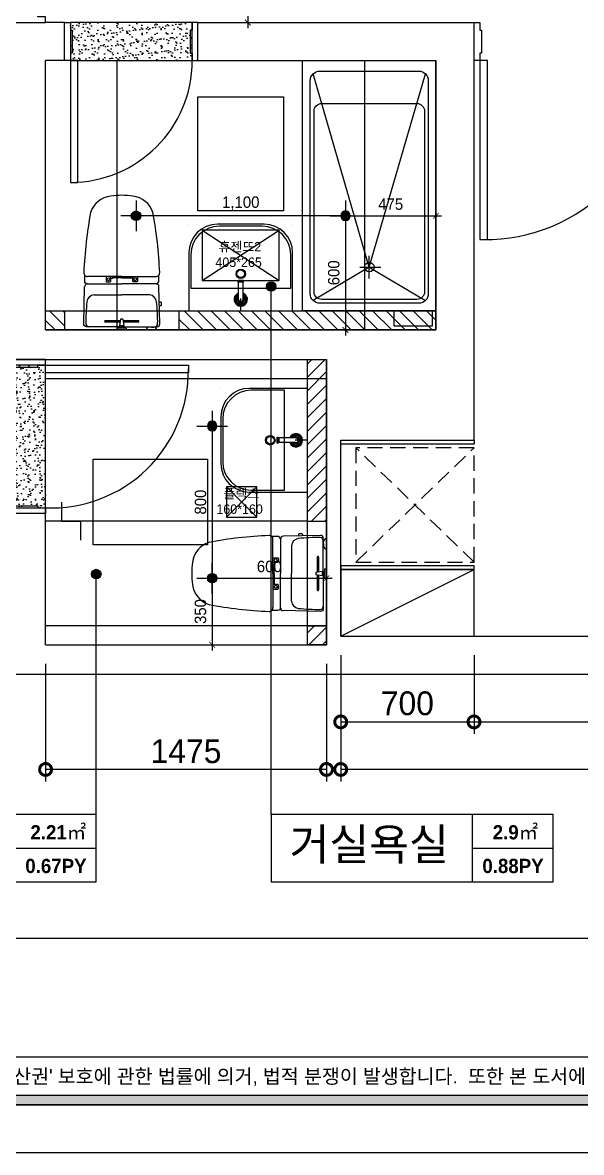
# Model space of a CAD drawing. Header units: millimetres. Extents: x 302328 to 345828, y 111587 to 154829.
# Drawn here: x 333399 to 336333, y 123118 to 129056 of the extents above; entities that cross this region are included whole.
import ezdxf
from ezdxf.enums import TextEntityAlignment as Align

# ---------------------------------------------------------------- set-up
doc = ezdxf.new("R2010")
doc.units = ezdxf.units.MM
doc.header["$LTSCALE"] = 100
doc.header["$PDMODE"] = 3
for name, pattern in [('DH-HID2', [1.2, 0.8, -0.4]), ('DOT', [6.35, 0, -6.35]), ('HIDDEN', [9.525, 6.35, -3.175])]:
    doc.linetypes.add(name, pattern=pattern)
doc.layers.get('DEFPOINTS').update_dxf_attribs({"color": 248})
for name, color, linetype in [('0-ELC TEXT', 7, 'Continuous'), ('03-TEXT', 3, 'Continuous'), ('03-WAL NEW', 3, 'Continuous'), ('06-FUR', 6, 'Continuous'), ('06-LIGHT', 4, 'Continuous'), ('07-DIM', 5, 'Continuous'), ('07-DIM WAL', 5, 'Continuous'), ('C-WALL1', 2, 'Continuous'), ('CO-BATH', 6, 'Continuous'), ('CO-DO-FR', 7, 'Continuous'), ('CO-DOOR', 8, 'Continuous'), ('F-SYM', 7, 'Continuous'), ('fin', 5, 'Continuous'), ('FORM(YOURNAME)-11', 1, 'Continuous'), ('FU-FURM', 251, 'DH-HID2'), ('HL', 6, 'HIDDEN'), ('RC-LIGHT', 7, 'Continuous')]:
    doc.layers.add(name, color=color, linetype=linetype)
doc.styles.add('HY 울릉도 L', font='')
doc.styles.add('HY울릉도L', font='Expo M.ttf')
doc.styles.add('YOURNAME', font='HY울릉도M.TTF')
doc.styles.add('넥슨고딕', font='NEXONLv1GothicBold.ttf')
doc.styles.add('코레일둥고', font='Korail_Round_Gothic_Medium.ttf')
doc.styles.get('HY 울릉도 L').set_extended_font_data('HY울릉도L')
doc.dimstyles.new('30', dxfattribs={"dimscale": 30, "dimtxt": 2, "dimasz": 1, "dimexe": 1, "dimexo": 1, "dimgap": 1, "dimtad": 1, "dimdec": 0, "dimrnd": 0.05, "dimdsep": 46, "dimlunit": 6, "dimtxsty": 'HY 울릉도 L', "dimblk": 'ARCHTICK', "dimcen": 2.5, "dimdle": 1, "dimclrd": 133, "dimclre": 133, "dimclrt": 30, "dimadec": 0, "dimazin": 0, "dimtfac": 1, "dimtdec": 0, "dimtix": 1, "dimtmove": 2, "dimatfit": 3, "dimldrblk": 'ARCHTICK', "dimfxl": 0, "dimlwd": -1, "dimlwe": -1, "dimarcsym": 0})
doc.dimstyles.new('50', dxfattribs={"dimscale": 50, "dimtxt": 2.5, "dimasz": 2.5, "dimexe": 1.25, "dimexo": 2, "dimtad": 1, "dimdec": 0, "dimtxsty": 'HY울릉도L', "dimblk": 'DOTSMALL', "dimcen": 2.5, "dimclrd": 1, "dimclre": 1, "dimclrt": 2, "dimadec": 0, "dimazin": 0, "dimtfac": 1, "dimtdec": 0, "dimtix": 1, "dimtmove": 0, "dimatfit": 3, "dimldrblk": 'DOTSMALL', "dimfxl": 0, "dimarcsym": 0})

# ---------------------------------------------------------------- blocks, each defined once
blk = doc.blocks.new('D-003')
at = {"layer": 'CO-DO-FR'}
for points in [[(0, 200), (0, 0), (30, 0), (30, 40), (40, 40), (40, 160), (30, 160), (30, 200), (0, 200)], [(700, 200), (700, 0), (670, 0), (670, 40), (660, 40), (660, 160), (670, 160), (670, 200), (700, 200)]]:
    blk.add_lwpolyline(points, close=True, dxfattribs=at)
at = {"layer": 'CO-DOOR'}
blk.add_lwpolyline([(630, 840), (630, 200), (670, 200), (670, 840)], close=True, dxfattribs=at)
blk.add_arc((670, 200), 640, 90, 180, dxfattribs=at)
blk = doc.blocks.new('FLOORPLAN')
at = {"layer": 'C-WALL1'}
for p, q in [((333006.6, 99594.1), (333206.6, 99594.1)), ((333306.6, 99594.1), (333206.6, 99594.1)), ((334006.6, 99594.1), (335456.6, 99594.1)), ((334006.6, 99394.1), (334006.6, 99594.1)), ((335456.6, 97399.1), (335456.6, 99594.1)), ((333206.6, 97979.1), (333206.6, 99394.1)), ((333306.6, 99394.1), (333206.6, 99394.1)), ((334006.6, 99394.1), (335256.6, 99394.1)), ((335256.6, 97979.1), (335256.6, 99394.1)), ((333206.6, 97979.1), (335256.6, 97979.1)), ((333006.6, 97824.1), (334681.6, 97824.1)), ((334681.6, 96324.1), (334681.6, 97824.1)), ((334756.6, 96369.1), (334756.6, 97399.1)), ((334756.6, 97399.1), (335456.6, 97399.1)), ((333206.6, 96324.1), (333206.6, 97014.1)), ((334756.6, 96369.1), (338267.6, 96369.1)), ((333206.6, 96324.1), (334681.6, 96324.1)), ((327876.6, 96169.1), (339782.6, 96169.1))]:
    blk.add_line(p, q, dxfattribs=at)
at = {"layer": 'CO-DO-FR'}
for points in [[(333006.6, 99594.1), (333206.6, 99594.1), (333206.6, 99624.1), (333166.6, 99624.1), (333166.6, 99634.1), (333046.6, 99634.1), (333046.6, 99624.1), (333006.6, 99624.1), (333006.6, 99594.1)], [(335456.6, 99394.1), (335456.6, 99594.1), (335486.6, 99594.1), (335486.6, 99554.1), (335496.6, 99554.1), (335496.6, 99434.1), (335486.6, 99434.1), (335486.6, 99394.1), (335456.6, 99394.1)], [(333206.6, 97824.1), (333006.6, 97824.1), (333006.6, 97794.1), (333046.6, 97794.1), (333046.6, 97784.1), (333166.6, 97784.1), (333166.6, 97794.1), (333206.6, 97794.1), (333206.6, 97824.1)], [(333206.6, 97014.1), (333006.6, 97014.1), (333006.6, 97044.1), (333046.6, 97044.1), (333046.6, 97054.1), (333166.6, 97054.1), (333166.6, 97044.1), (333206.6, 97044.1), (333206.6, 97014.1)]]:
    blk.add_lwpolyline(points, close=True, dxfattribs=at)
at = {"layer": 'CO-DOOR'}
for points in [[(335526.6, 98454.1), (335526.6, 99394.1), (335486.6, 99394.1), (335486.6, 98454.1)], [(333956.6, 97754.1), (333206.6, 97754.1), (333206.6, 97794.1), (333956.6, 97794.1)]]:
    blk.add_lwpolyline(points, close=True, dxfattribs=at)
for centre, radius, start, end in [((335516.6, 99364.5), 910.5, 269.3707, 1.86142), ((333236.1, 97764.1), 720.6, 267.65643, 0.79513)]:
    blk.add_arc(centre, radius, start, end, dxfattribs=at)
at = {"layer": 'CO-DOOR', "rotation": 180}
blk.add_blockref('D-003', (334006.6, 99594.1), dxfattribs=at)
blk = doc.blocks.new('fdsffe')
at = {"layer": '03-WAL NEW'}
h = blk.add_hatch(dxfattribs=at)
h.set_pattern_fill('_USER', color=8, scale=50, angle=-45, pattern_type=0)
h.set_pattern_definition([(315, (285034.153, 207371.097), (35.35534, 35.35534), [])])
h.paths.add_polyline_path([(342983.8, 125333.1), (342983.8, 125433.1), (343083.8, 125433.1), (343083.8, 125333.1)])
h.paths.add_polyline_path([(343683.8, 125333.1), (343683.8, 125433.1), (345033.8, 125433.1), (345033.8, 125333.1)])
h = blk.add_hatch(dxfattribs=at)
h.set_pattern_fill('_USER', color=8, scale=50, angle=45, pattern_type=0)
h.set_pattern_definition([(45, (262420.757, 65678.493), (-35.35534, 35.35534), [])])
h.paths.add_polyline_path([(344458.8, 123678.1), (344358.8, 123678.1), (344358.8, 123778.1), (344458.8, 123778.1)])
h.paths.add_polyline_path([(344458.8, 124328.1), (344358.8, 124328.1), (344358.8, 125178.1), (344458.8, 125178.1)])
at = {"layer": '06-FUR'}
h = blk.add_hatch(dxfattribs=at)
h.set_pattern_fill('AR-SAND', color=8)
h.set_pattern_definition([(37.5, (30964.463, -18467.905), (-1.6000313, 48.9413237), [0, -38.608, 0, -43.18, 0, -41.275]), (7.5, (30964.46, -18467.905), (44.952328, 71.68251), [0, -20.828, 0, -34.798, 0, -13.335]), (327.5, (30933.22, -18467.905), (79.099237, 0.1437185), [0, -12.7, 0, -45.72, 0, -59.69]), (317.5, (30933.22, -18467.905), (76.355645, 22.292932), [0, -6.35, 0, -29.972, 0, -34.29])])
h.paths.add_polyline_path([(343753.8, 126948.1), (343113.8, 126948.1), (343113.8, 126748.1), (343753.8, 126748.1)])
h = blk.add_hatch(dxfattribs=at)
h.set_pattern_fill('AR-SAND', color=8, angle=-90)
h.set_pattern_definition([(307.5, (197567.755, 437297.39), (48.9413237, 1.6000313), [0, -38.608, 0, -43.18, 0, -41.275]), (277.5, (197567.755, 437297.39), (71.68251, -44.952328), [0, -20.828, 0, -34.798, 0, -13.335]), (237.5, (197567.755, 437328.633), (0.1437185, -79.099237), [0, -12.7, 0, -45.72, 0, -59.69]), (227.5, (197567.755, 437328.63), (22.292932, -76.355645), [0, -6.35, 0, -29.972, 0, -34.29])])
h.paths.add_polyline_path([(342983.8, 124398.1), (342983.8, 125148.1), (342783.8, 125148.1), (342783.8, 124398.1)])
at = {"color": 8}
for p, q in [((344008.8, 125433.1), (344008.8, 125498.1)), ((344358.8, 124753.1), (344293.8, 124753.1))]:
    blk.add_line(p, q, dxfattribs=at)
at = {"layer": '03-WAL NEW'}
for p, q in [((343083.8, 125433.1), (343083.8, 125333.1)), ((343683.8, 125433.1), (343683.8, 125333.1)), ((344358.8, 124328.1), (342983.8, 124328.1)), ((344358.8, 124328.1), (344458.8, 124328.1)), ((344358.8, 123778.1), (344458.8, 123778.1))]:
    blk.add_line(p, q, dxfattribs=at)
for points in [[(342983.8, 125333.1), (342983.8, 125433.1), (345033.8, 125433.1), (345033.8, 125333.1), (342983.8, 125333.1)], [(345013.8, 125433.1), (345013.8, 125353.1), (344813.8, 125353.1), (344813.8, 125433.1)], [(344458.8, 123678.1), (344358.8, 123678.1), (344358.8, 125178.1), (344458.8, 125178.1), (344458.8, 123678.1)], [(343067.4, 124428.1), (343067.4, 124328.1), (343167.4, 124328.1), (343167.4, 124228.1)]]:
    blk.add_lwpolyline(points, dxfattribs=at)
at = {"layer": '06-FUR', "color": 8}
blk.add_line((344533.8, 123723.1), (345233.8, 124073.1), dxfattribs=at)
for points in [[(343753.8, 126948.1), (343113.8, 126948.1), (343113.8, 126748.1), (343753.8, 126748.1)], [(342983.8, 124398.1), (342983.8, 125148.1), (342783.8, 125148.1), (342783.8, 124398.1)], [(344533.8, 123723.1), (345233.8, 123723.1), (345233.8, 124073.1), (344533.8, 124073.1)]]:
    blk.add_lwpolyline(points, close=True, dxfattribs=at)
for points in [[(344533.8, 124753.1), (345233.8, 124753.1), (345233.8, 124733.1), (344533.8, 124733.1), (344533.8, 124753.1)], [(344533.8, 124073.1), (345233.8, 124073.1), (345233.8, 124093.1), (344533.8, 124093.1), (344533.8, 124073.1)]]:
    blk.add_lwpolyline(points, dxfattribs=at)
at = {"layer": 'CO-BATH', "color": 8}
for p, q in [((344683.8, 125663.1), (344388.4, 126678.5)), ((344683.8, 125663.1), (344979.1, 126678.5)), ((344131.3, 125888.1), (343886.3, 125888.1)), ((344121.3, 125878.1), (343896.3, 125878.1)), ((343736.3, 125738.1), (343736.3, 125433.1)), ((343746.3, 125728.1), (343746.3, 125553.1)), ((344271.3, 125553.1), (344271.3, 125728.1)), ((344281.3, 125433.1), (344281.3, 125738.1)), ((344683.8, 125603.1), (344683.8, 125723.1)), ((344683.8, 125663.1), (344388.4, 125487.7)), ((344633.8, 125663.1), (344743.8, 125663.1)), ((344683.8, 125663.1), (344979.1, 125487.7)), ((344023.3, 125593.6), (343994.3, 125593.6)), ((343994.3, 125588.6), (343994.3, 125593.6)), ((344023.3, 125588.6), (343994.3, 125588.6)), ((343995.3, 125583.6), (343995.3, 125588.6)), ((344022.3, 125583.6), (343995.3, 125583.6)), ((343996.3, 125493.1), (343996.3, 125583.6)), ((344021.3, 125493.1), (344021.3, 125583.6)), ((344022.3, 125583.6), (344022.3, 125588.6)), ((344023.3, 125588.6), (344023.3, 125593.6)), ((343746.3, 125553.1), (344271.3, 125553.1)), ((343736.3, 125433.1), (344281.3, 125433.1)), ((344358.8, 125025.6), (344053.8, 125025.6)), ((344238.8, 125015.6), (344063.8, 125015.6)), ((344238.8, 124490.6), (344238.8, 125015.6)), ((344358.8, 124480.6), (344358.8, 125025.6)), ((343903.8, 124875.6), (343903.8, 124630.6)), ((343913.8, 124865.6), (343913.8, 124640.6)), ((344198.3, 124767.6), (344198.3, 124738.6)), ((344203.3, 124767.6), (344198.3, 124767.6)), ((344203.3, 124767.6), (344203.3, 124738.6)), ((344208.3, 124766.6), (344203.3, 124766.6)), ((344208.3, 124766.6), (344208.3, 124739.6)), ((344298.8, 124765.6), (344208.3, 124765.6)), ((344203.3, 124738.6), (344198.3, 124738.6)), ((344208.3, 124739.6), (344203.3, 124739.6)), ((344298.8, 124740.6), (344208.3, 124740.6)), ((344053.8, 124480.6), (344358.8, 124480.6)), ((344063.8, 124490.6), (344238.8, 124490.6))]:
    blk.add_line(p, q, dxfattribs=at)
blk.add_lwpolyline([(345033.8, 126748.1), (345033.8, 125433.1), (344333.8, 125433.1), (344333.8, 126748.1)], close=True, dxfattribs=at)
for points in [[(344683.8, 125473.1), (344423.8, 125473.1, -0.414214), (344373.8, 125523.1), (344373.8, 126643.1, -0.414214), (344423.8, 126693.1), (344943.8, 126693.1, -0.414214), (344993.8, 126643.1), (344993.8, 125523.1, -0.414214), (344943.8, 125473.1), (344683.8, 125473.1)], [(344683.8, 125493.1), (344433.8, 125493.1, -0.414214), (344393.8, 125533.1), (344393.8, 126483.1, -0.414214), (344433.8, 126523.1), (344933.8, 126523.1, -0.414214), (344973.8, 126483.1), (344973.8, 125533.1, -0.414214), (344933.8, 125493.1)]]:
    blk.add_lwpolyline(points, format="xyb", close=True, dxfattribs=at)
at = {"layer": 'CO-BATH', "color": 8, "linetype": 'DOT'}
for points in [[(344281.3, 125888.1), (343736.3, 125888.1), (343736.3, 125433.1), (344281.3, 125433.1)], [(343903.8, 125025.6), (343903.8, 124480.6), (344358.8, 124480.6), (344358.8, 125025.6)]]:
    blk.add_lwpolyline(points, close=True, dxfattribs=at)
at = {"layer": 'CO-BATH', "color": 8}
for centre, radius in [((344008.8, 125628.1), 25), ((344008.8, 125628.1), 20), ((344163.8, 124753.1), 25), ((344163.8, 124753.1), 20)]:
    blk.add_circle(centre, radius, dxfattribs=at)
for centre, radius, start, end in [((343886.3, 125738.1), 150, 90, 180), ((343896.3, 125728.1), 150, 90, 180), ((344121.3, 125728.1), 150, 0, 90), ((344131.3, 125738.1), 150, 0, 90), ((344008.8, 125493.1), 35, 110.92481, 69.07514), ((344008.8, 125493.1), 30, 114.62429, 65.37566), ((344008.8, 125493.1), 25, 119.99998, 59.99998), ((344008.8, 125493.1), 18, 133.98294, 46.01701), ((344008.8, 125493.1), 12.5, 179.99998, 359.99998), ((344053.8, 124875.6), 150, 90, 180), ((344063.8, 124865.6), 150, 90, 180), ((344298.8, 124753.1), 35, 200.92481, 159.07514), ((344298.8, 124753.1), 30, 204.62429, 155.37566), ((344298.8, 124753.1), 25, 209.99998, 149.99998), ((344298.8, 124753.1), 18, 223.98294, 136.01701), ((344298.8, 124753.1), 12.5, 269.99998, 89.99998), ((344053.8, 124630.6), 150, 180, 270), ((344063.8, 124640.6), 150, 180, 270)]:
    blk.add_arc(centre, radius, start, end, dxfattribs=at)
blk.add_ellipse((344683.8, 125663.1), major_axis=(17.7, 17.7), ratio=1, dxfattribs=at)
at = {"layer": 'fin', "color": 8}
for p, q in [((343383.8, 125613.8), (343204.5, 125613.8)), ((343383.8, 125613.8), (343563, 125613.8)), ((343203.4, 125574.5), (343383.8, 125574.5)), ((343564.1, 125574.5), (343383.8, 125574.5)), ((343238.5, 125516.7), (343383.8, 125516.7)), ((343529, 125516.7), (343383.8, 125516.7)), ((343375.8, 125349.5), (343211.2, 125349.5)), ((343391.7, 125349.5), (343556.3, 125349.5)), ((343539.5, 125348.1), (343527, 125348.1)), ((343539.5, 125348.1), (343552, 125348.1)), ((344178.1, 124053.1), (344178.1, 124232.4)), ((344217.4, 124233.5), (344217.4, 124053.1)), ((344442.4, 124061.1), (344442.4, 124225.7)), ((344443.8, 124208.8), (344443.8, 124221.3)), ((344275.2, 124198.3), (344275.2, 124053.1)), ((344443.8, 124208.8), (344443.8, 124196.3)), ((344178.1, 124053.1), (344178.1, 123873.8)), ((344217.4, 123872.7), (344217.4, 124053.1)), ((344275.2, 123907.9), (344275.2, 124053.1)), ((344442.4, 124045.1), (344442.4, 123880.5))]:
    blk.add_line(p, q, dxfattribs=at)
for points in [[(343203.4, 125574.5, -0.371724), (343189, 125589.2, -0.003515), (343189.8, 125620.1, -0.320541)], [(343564.1, 125574.5, 0.371724), (343578.5, 125589.2, 0.003515), (343577.7, 125620.1, 0.320541)], [(343211.2, 125349.5), (343198.8, 125349.5, -0.421209), (343183.8, 125364.9), (343188.4, 125559.9, -0.001659)], [(343556.3, 125349.5), (343568.8, 125349.5, 0.421209), (343583.8, 125364.9), (343579.1, 125559.9, 0.001659)], [(344217.4, 124233.5, 0.371724), (344202.7, 124247.9, 0.003515), (344171.7, 124247, 0.320541)], [(344442.4, 124225.7), (344442.4, 124238.1, 0.421209), (344427, 124253.1), (344232, 124248.4, 0.001659)], [(344217.4, 123872.7, -0.371724), (344202.7, 123858.3, -0.003515), (344171.7, 123859.2, -0.320541)], [(344442.4, 123880.5), (344442.4, 123868.1, -0.421209), (344427, 123853.1), (344232, 123857.7, -0.001659)]]:
    blk.add_lwpolyline(points, format="xyb", dxfattribs=at)
for centre, radius, start, end in [((343339.5, 125911.4), 125.5, 96.57592, 161.7036), ((343383.8, 125634.5), 405.9, 90, 98.30074), ((343383.8, 125634.5), 405.9, 81.69926, 90), ((343428, 125911.4), 125.5, 18.2964, 83.42408), ((345388.6, 125544.8), 2205.9, 169.39193, 177.6667), ((341379, 125544.8), 2205.9, 2.3333, 10.60807), ((343204.5, 125633.8), 20, 177.6667, 270), ((343563, 125633.8), 20, 270, 2.3333), ((343203.4, 125559.5), 15, 90, 178.63491), ((343564.1, 125559.5), 15, 1.36509, 90), ((344195.1, 125377.3), 1000, 174.05625, 180.68841), ((343240.3, 125476.7), 40, 92.48709, 174.05625), ((343527.3, 125476.7), 40, 5.94375, 87.51291), ((342572.4, 125377.3), 1000, 359.31159, 5.94375), ((343211.2, 125365.5), 16, 180.68841, 270), ((343527, 125333.1), 15, 90, 180), ((343552, 125333.1), 15, 0, 90), ((343556.3, 125365.5), 16, 270, 359.31159), ((343880.4, 124097.3), 125.5, 108.2964, 173.42408), ((344247.1, 122048.3), 2205.9, 92.3333, 100.60807), ((344158.1, 124232.4), 20, 0, 92.3333), ((344232.4, 124233.5), 15, 91.36509, 180), ((344315.1, 124196.6), 40, 95.94375, 177.51291), ((344414.5, 123241.8), 1000, 89.31159, 95.94375), ((344426.4, 124225.7), 16, 0, 89.31159), ((344458.8, 124221.3), 15, 90, 180), ((344458.8, 124196.3), 15, 180, 270), ((344157.4, 124053.1), 405.9, 171.69926, 180), ((344157.4, 124053.1), 405.9, 180, 188.30074), ((343880.4, 124008.9), 125.5, 186.57592, 251.7036), ((344247.1, 126057.9), 2205.9, 259.39193, 267.6667), ((344158.1, 123873.8), 20, 267.6667, 0), ((344232.4, 123872.7), 15, 180, 268.63491), ((344315.1, 123909.6), 40, 182.48709, 264.05625), ((344414.5, 124864.4), 1000, 264.05625, 270.68841), ((344426.4, 123880.5), 16, 270.68841, 0)]:
    blk.add_arc(centre, radius, start, end, dxfattribs=at)
at = {"layer": 'FU-FURM', "color": 8}
for p, q in [((345233.8, 124113.1), (344613.8, 124713.1)), ((344613.8, 124113.1), (345233.8, 124713.1))]:
    blk.add_line(p, q, dxfattribs=at)
blk.add_lwpolyline([(345233.8, 124113.1), (345233.8, 124713.1), (344613.8, 124713.1), (344613.8, 124113.1)], close=True, dxfattribs=at)
at = {"layer": 'HL', "color": 8, "linetype": 'Continuous'}
for p, q in [((343383.8, 125606.7), (343337.4, 125606.7)), ((343383.8, 125606.7), (343430.1, 125606.7)), ((343588.7, 125479.6), (343581, 125479.6)), ((343588.7, 125459.5), (343581.5, 125459.5)), ((343592.7, 125463.5), (343592.7, 125475.6)), ((343376.3, 125381.1), (343297.3, 125381.1)), ((343375.3, 125374.1), (343297.3, 125374.1)), ((343359.8, 125343.1), (343359.8, 125333.1)), ((343407.8, 125343.1), (343359.8, 125343.1)), ((343376.8, 125347.8), (343371.4, 125343.1)), ((343377.8, 125389.2), (343372.4, 125354.8)), ((343372.4, 125354.8), (343376.8, 125347.8)), ((343395.1, 125354.8), (343372.4, 125354.8)), ((343390.7, 125347.8), (343376.8, 125347.8)), ((343389.7, 125389.2), (343377.8, 125389.2)), ((343389.7, 125389.2), (343395.1, 125354.8)), ((343395.1, 125354.8), (343390.7, 125347.8)), ((343390.7, 125347.8), (343396.1, 125343.1)), ((343470.3, 125381.1), (343391.2, 125381.1)), ((343470.3, 125374.1), (343392.3, 125374.1)), ((343407.8, 125343.1), (343407.8, 125333.1)), ((344312.3, 124258.1), (344312.3, 124250.4)), ((344328.4, 124262.1), (344316.3, 124262.1)), ((344332.4, 124258.1), (344332.4, 124250.8)), ((344185.1, 124053.1), (344185.1, 124099.4)), ((344410.8, 124139.6), (344410.8, 124060.6)), ((344417.8, 124139.6), (344417.8, 124061.6)), ((344185.1, 124053.1), (344185.1, 124006.8)), ((344402.6, 124059.1), (344437, 124064.4)), ((344402.6, 124059.1), (344402.6, 124047.1)), ((344402.6, 124047.1), (344437, 124041.8)), ((344410.8, 124045.6), (344410.8, 123966.6)), ((344417.8, 124044.6), (344417.8, 123966.6)), ((344437, 124064.4), (344444, 124060)), ((344437, 124064.4), (344437, 124041.8)), ((344437, 124041.8), (344444, 124046.2)), ((344444, 124060), (344448.8, 124065.5)), ((344444, 124060), (344444, 124046.2)), ((344444, 124046.2), (344448.8, 124040.7)), ((344448.8, 124077.1), (344458.8, 124077.1)), ((344448.8, 124077.1), (344448.8, 124029.1)), ((344448.8, 124029.1), (344458.8, 124029.1))]:
    blk.add_line(p, q, dxfattribs=at)
for points in [[(343301.2, 125613.8), (343301.2, 125589.6, 0.414214), (343305.2, 125585.6), (343321.7, 125585.6, 0.414214), (343325.7, 125589.6), (343325.7, 125605.1), (343325.7, 125613.8)], [(343325.7, 125605.1), (343335.4, 125605.1, 0.414214), (343337.4, 125607.1), (343337.4, 125613.8)], [(343441.8, 125605.1), (343432.1, 125605.1, -0.414214), (343430.1, 125607.1), (343430.1, 125613.8)], [(343466.3, 125613.8), (343466.3, 125589.6, -0.414214), (343462.3, 125585.6), (343445.8, 125585.6, -0.414214), (343441.8, 125589.6), (343441.8, 125605.1), (343441.8, 125613.8)], [(344178.1, 124135.7), (344202.3, 124135.7, -0.414214), (344206.3, 124131.7), (344206.3, 124115.2, -0.414214), (344202.3, 124111.2), (344186.7, 124111.2), (344178.1, 124111.2)], [(344186.7, 124111.2), (344186.7, 124101.4, -0.414214), (344184.7, 124099.4), (344178.1, 124099.4)], [(344186.7, 123995), (344186.7, 124004.8, 0.414214), (344184.7, 124006.8), (344178.1, 124006.8)], [(344178.1, 123970.5), (344202.3, 123970.5, 0.414214), (344206.3, 123974.5), (344206.3, 123991, 0.414214), (344202.3, 123995), (344186.7, 123995), (344178.1, 123995)]]:
    blk.add_lwpolyline(points, format="xyb", dxfattribs=at)
for centre in [(343313.8, 125599.5), (343453.8, 125599.5), (344192.4, 124123.1), (344192.4, 123983.1)]:
    blk.add_circle(centre, 8, dxfattribs=at)
for centre, radius, start, end in [((343588.7, 125475.6), 4, 0, 90), ((343588.7, 125463.5), 4, 270, 0), ((343297.3, 125377.6), 3.5, 90, 270), ((343470.3, 125377.6), 3.5, 270, 90), ((344316.3, 124258.1), 4, 90, 180), ((344328.4, 124258.1), 4, 0, 90), ((344414.3, 124139.6), 3.5, 0, 180), ((344414.3, 123966.6), 3.5, 180, 0)]:
    blk.add_arc(centre, radius, start, end, dxfattribs=at)
blk.add_blockref('FLOORPLAN', (9777.2, 27354))
blk = doc.blocks.new('FORM-PLAN')
at = {"layer": 'FORM(YOURNAME)-11'}
h = blk.add_hatch(color=256, dxfattribs=at)
h.dxf.hatch_style = 1
h.paths.add_polyline_path([(-71444, 55115), (10556, 55115), (10556, 54915), (-71444, 54915)])
h.paths.add_polyline_path([(-71444, -2085), (10556, -2085), (10556, -2285), (-71444, -2285)])
at = {"layer": 'DEFPOINTS', "color": 158}
blk.add_line((1346, -1285), (-71444, -1285), dxfattribs=at)
for points in [[(-71444, -2285), (10556, -2285), (10556, 55115), (-71444, 55115)], [(-69444, 53115), (-64, 53115), (-64, 1215), (-69444, 1215)]]:
    blk.add_lwpolyline(points, close=True, dxfattribs=at)
at = {"layer": 'FORM(YOURNAME)-11', "color": 250}
blk.add_lwpolyline([(-72444, -3285), (11556, -3285), (11556, 56115), (-72444, 56115)], close=True, dxfattribs=at)
at = {"layer": 'FORM(YOURNAME)-11'}
blk.add_lwpolyline([(-71444, -2085), (10556, -2085), (10556, -2285), (-71444, -2285)], close=True, dxfattribs=at)
at = {"layer": 'FORM(YOURNAME)-11', "color": 1, "style": 'YOURNAME'}
blk.add_text("- 본 도서는 어떠한 경우에도 무단으로 도용할 수 없으며 도용시 '지적재산권' 보호에 관한 법률에 의거, 법적 분쟁이 발생합니다.  또한 본 도서에 관한 모든 저작권은 당사에 있습니다. -", height=300, dxfattribs=at).set_placement((-32990, -1685), align=Align.MIDDLE_CENTER)
at = {"layer": 'FORM(YOURNAME)-11', "color": 3, "style": 'YOURNAME'}
for tag, height, p in [('1', 450, (9905, 18188)), ('2', 450, (9905, 17544)), ('3', 450, (9905, 16257)), ('4', 450, (9905, 14326)), ('5', 515, (9905, 12009)), ('6', 515, (9905, 9757)), ('7', 515, (9905, 7504)), ('8', 515, (9905, 5252)), ('9', 515, (9905, 2999)), ('10', 515, (5655, 811)), ('11', 515, (9905, 747)), ('12', 515, (5655, -1441)), ('13', 515, (9905, -1441))]:
    blk.add_attdef(tag, text='', height=height, dxfattribs=at).set_placement(p, align=Align.MIDDLE_RIGHT)
blk = doc.blocks.new('*U957')
at = {"layer": 'F-SYM', "xscale": 0.2500000000000001, "yscale": 0.2500000000000001, "zscale": 0.2500000000000001}
blk.add_blockref('FORM-PLAN', (342438.8, 123939.3), dxfattribs=at)
blk = doc.blocks.new('_DOTSMALL')
at = {"color": 0, "linetype": 'ByBlock', "const_width": 0.5}
blk.add_lwpolyline([(-0.0625, 0, 1), (0.0625, 0, 1)], format="xyb", close=True, dxfattribs=at)
blk = doc.blocks.new('*D864')
at = {"layer": '07-DIM', "color": 1, "lineweight": -2}
for p, q in [((335069.3, 125730.6), (335069.3, 125068.1)), ((338580.3, 125730.6), (338580.3, 125068.1)), ((338580.3, 125130.6), (335069.3, 125130.6))]:
    blk.add_line(p, q, dxfattribs=at)
at = {"layer": 'DEFPOINTS', "color": 0}
for p in [(335069.3, 125830.6), (338580.3, 125830.6), (335069.3, 125130.6)]:
    blk.add_point(p, dxfattribs=at)
at = {"layer": '07-DIM', "color": 1, "lineweight": -2, "xscale": 125, "yscale": 125, "zscale": 125, "rotation": 180}
blk.add_blockref('_DOTSMALL', (335069.3, 125130.6), dxfattribs=at)
at = {"layer": '07-DIM', "color": 1, "lineweight": -2, "xscale": 125, "yscale": 125, "zscale": 125}
blk.add_blockref('_DOTSMALL', (338580.3, 125130.6), dxfattribs=at)
at = {"layer": '07-DIM', "color": 2, "insert": (336824.8, 125227.5), "char_height": 125, "attachment_point": 5, "style": 'HY울릉도L'}
blk.add_mtext('3511', dxfattribs=at)
blk = doc.blocks.new('*D865')
at = {"layer": '07-DIM', "color": 1, "lineweight": -2}
for p, q in [((335069.3, 125730.6), (335069.3, 125318.1)), ((335769.3, 125730.6), (335769.3, 125318.1)), ((335069.3, 125380.6), (335769.3, 125380.6))]:
    blk.add_line(p, q, dxfattribs=at)
at = {"layer": 'DEFPOINTS', "color": 0}
for p in [(335069.3, 125830.6), (335769.3, 125830.6), (335769.3, 125380.6)]:
    blk.add_point(p, dxfattribs=at)
at = {"layer": '07-DIM', "color": 1, "lineweight": -2, "xscale": 125, "yscale": 125, "zscale": 125, "rotation": 180}
blk.add_blockref('_DOTSMALL', (335069.3, 125380.6), dxfattribs=at)
at = {"layer": '07-DIM', "color": 1, "lineweight": -2, "xscale": 125, "yscale": 125, "zscale": 125}
blk.add_blockref('_DOTSMALL', (335769.3, 125380.6), dxfattribs=at)
at = {"layer": '07-DIM', "color": 2, "insert": (335419.3, 125477.5), "char_height": 125, "attachment_point": 5, "style": 'HY울릉도L'}
blk.add_mtext('700', dxfattribs=at)
blk = doc.blocks.new('*D866')
at = {"layer": '07-DIM', "color": 1, "lineweight": -2}
for p, q in [((335769.3, 125730.6), (335769.3, 125318.1)), ((338580.3, 125730.6), (338580.3, 125318.1)), ((335769.3, 125380.6), (338580.3, 125380.6))]:
    blk.add_line(p, q, dxfattribs=at)
at = {"layer": 'DEFPOINTS', "color": 0}
for p in [(335769.3, 125830.6), (338580.3, 125830.6), (338580.3, 125380.6)]:
    blk.add_point(p, dxfattribs=at)
at = {"layer": '07-DIM', "color": 1, "lineweight": -2, "xscale": 125, "yscale": 125, "zscale": 125, "rotation": 180}
blk.add_blockref('_DOTSMALL', (335769.3, 125380.6), dxfattribs=at)
at = {"layer": '07-DIM', "color": 1, "lineweight": -2, "xscale": 125, "yscale": 125, "zscale": 125}
blk.add_blockref('_DOTSMALL', (338580.3, 125380.6), dxfattribs=at)
at = {"layer": '07-DIM', "color": 2, "insert": (337174.8, 125477.5), "char_height": 125, "attachment_point": 5, "style": 'HY울릉도L'}
blk.add_mtext('2811', dxfattribs=at)
blk = doc.blocks.new('*D867')
at = {"layer": '07-DIM', "color": 1, "lineweight": -2}
for p, q in [((333519.3, 125685.6), (333519.3, 125068.1)), ((334994.3, 125685.6), (334994.3, 125068.1)), ((334994.3, 125130.6), (333519.3, 125130.6))]:
    blk.add_line(p, q, dxfattribs=at)
at = {"layer": 'DEFPOINTS', "color": 0}
for p in [(333519.3, 125785.6), (334994.3, 125785.6), (333519.3, 125130.6)]:
    blk.add_point(p, dxfattribs=at)
at = {"layer": '07-DIM', "color": 1, "lineweight": -2, "xscale": 125, "yscale": 125, "zscale": 125, "rotation": 180}
blk.add_blockref('_DOTSMALL', (333519.3, 125130.6), dxfattribs=at)
at = {"layer": '07-DIM', "color": 1, "lineweight": -2, "xscale": 125, "yscale": 125, "zscale": 125}
blk.add_blockref('_DOTSMALL', (334994.3, 125130.6), dxfattribs=at)
at = {"layer": '07-DIM', "color": 2, "insert": (334256.8, 125225.9), "char_height": 125, "attachment_point": 5, "style": 'HY울릉도L'}
blk.add_mtext('1475', dxfattribs=at)
blk = doc.blocks.new('_ArchTick')
at = {"color": 0, "linetype": 'ByBlock', "const_width": 0.15}
blk.add_lwpolyline([(-0.5, -0.5), (0.5, 0.5)], dxfattribs=at)
blk = doc.blocks.new('*D918')
at = {"layer": '07-DIM WAL', "color": 133}
for p, q in [((334580.8, 130155.6), (334580.8, 129025.6)), ((334610.8, 130125.6), (334610.8, 130125.6)), ((334610.8, 129055.6), (334610.8, 129055.6))]:
    blk.add_line(p, q, dxfattribs=at)
at = {"layer": 'DEFPOINTS', "color": 0}
for p in [(334580.8, 130125.6), (334580.8, 129055.6), (334580.8, 129055.6)]:
    blk.add_point(p, dxfattribs=at)
at = {"layer": '07-DIM WAL', "color": 133, "xscale": 30, "yscale": 30, "zscale": 30}
for p, rotation in [((334580.8, 130125.6), 90), ((334580.8, 129055.6), 270)]:
    blk.add_blockref('_ArchTick', p, dxfattribs=dict(at, rotation=rotation))
at = {"layer": '07-DIM WAL', "color": 30, "insert": (334514.9, 129590.6), "char_height": 60, "attachment_point": 5, "rotation": 90, "style": 'HY 울릉도 L'}
blk.add_mtext('1,070', dxfattribs=at)
blk = doc.blocks.new('1')
at = {"linetype": 'Continuous'}
h = blk.add_hatch(color=4, dxfattribs=at)
h.dxf.hatch_style = 1
edge = h.paths.add_edge_path()
edge.add_arc((11539653.5, -14273503.8), 37.5, 0, 360)
at = {"color": 1, "linetype": 'Continuous'}
for p, q in [((11539653.5, -14273637.1), (11539653.5, -14273370.5)), ((11539520.2, -14273503.8), (11539786.8, -14273503.8))]:
    blk.add_line(p, q, dxfattribs=at)
at = {"color": 4, "linetype": 'Continuous'}
for radius in [41.5, 37.5]:
    blk.add_circle((11539653.5, -14273503.8), radius, dxfattribs=at)
blk = doc.blocks.new('*D935')
at = {"layer": '07-DIM WAL', "color": 133}
for p, q in [((335094.3, 128070.6), (335094.3, 127410.6)), ((335124.3, 128040.6), (335124.3, 128040.6)), ((335124.3, 127440.6), (335124.3, 127440.6))]:
    blk.add_line(p, q, dxfattribs=at)
at = {"layer": 'DEFPOINTS', "color": 0}
for p in [(335094.3, 128040.6), (335094.3, 127440.6), (335094.3, 127440.6)]:
    blk.add_point(p, dxfattribs=at)
at = {"layer": '07-DIM WAL', "color": 133, "xscale": 30, "yscale": 30, "zscale": 30}
for p, rotation in [((335094.3, 128040.6), 90), ((335094.3, 127440.6), 270)]:
    blk.add_blockref('_ArchTick', p, dxfattribs=dict(at, rotation=rotation))
at = {"layer": '07-DIM WAL', "color": 30, "insert": (335033, 127740.6), "char_height": 60, "attachment_point": 5, "rotation": 90, "style": 'HY 울릉도 L'}
blk.add_mtext('600', dxfattribs=at)
blk = doc.blocks.new('*D936')
at = {"layer": '07-DIM WAL', "color": 133}
blk.add_line((335124.3, 128040.6), (333964.3, 128040.6), dxfattribs=at)
at = {"layer": 'DEFPOINTS', "color": 0}
for p in [(333994.3, 128040.6), (333994.3, 128040.6), (335094.3, 128040.6)]:
    blk.add_point(p, dxfattribs=at)
at = {"layer": '07-DIM WAL', "color": 133, "xscale": 30, "yscale": 30, "zscale": 30, "rotation": 180}
blk.add_blockref('_ArchTick', (333994.3, 128040.6), dxfattribs=at)
at = {"layer": '07-DIM WAL', "color": 133, "xscale": 30, "yscale": 30, "zscale": 30}
blk.add_blockref('_ArchTick', (335094.3, 128040.6), dxfattribs=at)
at = {"layer": '07-DIM WAL', "color": 30, "insert": (334544.3, 128106.5), "char_height": 60, "attachment_point": 5, "style": 'HY 울릉도 L'}
blk.add_mtext('1,100', dxfattribs=at)
blk = doc.blocks.new('*D937')
at = {"layer": '07-DIM WAL', "color": 133}
blk.add_line((335064.3, 128040.6), (335599.3, 128040.6), dxfattribs=at)
at = {"layer": 'DEFPOINTS', "color": 0}
for p in [(335094.3, 128040.6), (335569.3, 128040.6), (335569.3, 128040.6)]:
    blk.add_point(p, dxfattribs=at)
at = {"layer": '07-DIM WAL', "color": 133, "xscale": 30, "yscale": 30, "zscale": 30, "rotation": 180}
blk.add_blockref('_ArchTick', (335094.3, 128040.6), dxfattribs=at)
at = {"layer": '07-DIM WAL', "color": 133, "xscale": 30, "yscale": 30, "zscale": 30}
blk.add_blockref('_ArchTick', (335569.3, 128040.6), dxfattribs=at)
at = {"layer": '07-DIM WAL', "color": 30, "insert": (335331.8, 128101.3), "char_height": 60, "attachment_point": 5, "style": 'HY 울릉도 L'}
blk.add_mtext('475', dxfattribs=at)
blk = doc.blocks.new('*D938')
at = {"layer": '07-DIM WAL', "color": 133}
for p, q in [((334394.3, 126965.6), (334394.3, 126105.6)), ((334364.3, 126935.6), (334364.3, 126935.6)), ((334364.3, 126135.6), (334364.3, 126135.6))]:
    blk.add_line(p, q, dxfattribs=at)
at = {"layer": 'DEFPOINTS', "color": 0}
for p in [(334394.3, 126935.6), (334394.3, 126135.6), (334394.3, 126135.6)]:
    blk.add_point(p, dxfattribs=at)
at = {"layer": '07-DIM WAL', "color": 133, "xscale": 30, "yscale": 30, "zscale": 30}
for p, rotation in [((334394.3, 126935.6), 90), ((334394.3, 126135.6), 270)]:
    blk.add_blockref('_ArchTick', p, dxfattribs=dict(at, rotation=rotation))
at = {"layer": '07-DIM WAL', "color": 30, "insert": (334333, 126535.6), "char_height": 60, "attachment_point": 5, "rotation": 90, "style": 'HY 울릉도 L'}
blk.add_mtext('800', dxfattribs=at)
blk = doc.blocks.new('*D939')
at = {"layer": '07-DIM WAL', "color": 133}
blk.add_line((334364.3, 126135.6), (335024.3, 126135.6), dxfattribs=at)
at = {"layer": 'DEFPOINTS', "color": 0}
for p in [(334394.3, 126135.6), (334994.3, 126135.6), (334994.3, 126135.6)]:
    blk.add_point(p, dxfattribs=at)
at = {"layer": '07-DIM WAL', "color": 133, "xscale": 30, "yscale": 30, "zscale": 30, "rotation": 180}
blk.add_blockref('_ArchTick', (334394.3, 126135.6), dxfattribs=at)
at = {"layer": '07-DIM WAL', "color": 133, "xscale": 30, "yscale": 30, "zscale": 30}
blk.add_blockref('_ArchTick', (334994.3, 126135.6), dxfattribs=at)
at = {"layer": '07-DIM WAL', "color": 30, "insert": (334694.3, 126196.9), "char_height": 60, "attachment_point": 5, "style": 'HY 울릉도 L'}
blk.add_mtext('600', dxfattribs=at)
blk = doc.blocks.new('*D940')
at = {"layer": '07-DIM WAL', "color": 133}
for p, q in [((334394.3, 126165.6), (334394.3, 125755.6)), ((334424.3, 126135.6), (334424.3, 126135.6)), ((334424.3, 125785.6), (334424.3, 125785.6))]:
    blk.add_line(p, q, dxfattribs=at)
at = {"layer": 'DEFPOINTS', "color": 0}
for p in [(334394.3, 126135.6), (334394.3, 125785.6), (334394.3, 125785.6)]:
    blk.add_point(p, dxfattribs=at)
at = {"layer": '07-DIM WAL', "color": 133, "xscale": 30, "yscale": 30, "zscale": 30}
for p, rotation in [((334394.3, 126135.6), 90), ((334394.3, 125785.6), 270)]:
    blk.add_blockref('_ArchTick', p, dxfattribs=dict(at, rotation=rotation))
at = {"layer": '07-DIM WAL', "color": 30, "insert": (334333, 125960.6), "char_height": 60, "attachment_point": 5, "rotation": 90, "style": 'HY 울릉도 L'}
blk.add_mtext('350', dxfattribs=at)

msp = doc.modelspace()

# ---------------------------------------------------------------- hatches: boundary and pattern name
at = {"layer": '0-ELC TEXT'}
h = msp.add_hatch(color=256, dxfattribs=at)
h.dxf.hatch_style = 1
edge = h.paths.add_edge_path()
edge.add_arc((334704, 127668.7), 25, 180, 540, ccw=False)
h = msp.add_hatch(color=256, dxfattribs=at)
h.dxf.hatch_style = 1
edge = h.paths.add_edge_path()
edge.add_arc((333785.4, 126157.5), 25, 180, 540, ccw=False)

# ---------------------------------------------------------------- linework, layer by layer
for p, q in [((335761.2, 124540.9), (335761.2, 124894.7)), ((333360.7, 124717.8), (333785.4, 124717.8)), ((335761.2, 124717.8), (336185.9, 124717.8))]:
    msp.add_line(p, q, dxfattribs=at)
for points in [[(334704, 124894.7), (334704, 127668.7)], [(333785.4, 124894.7), (333785.4, 126157.5)]]:
    msp.add_lwpolyline(points, dxfattribs=at)
for points in [[(332303.5, 124540.9), (333785.4, 124540.9), (333785.4, 124894.7), (332303.5, 124894.7)], [(334704, 124540.9), (336185.9, 124540.9), (336185.9, 124894.7), (334704, 124894.7)]]:
    msp.add_lwpolyline(points, close=True, dxfattribs=at)
for centre in [(334704, 127668.7), (333785.4, 126157.5)]:
    msp.add_circle(centre, 25, dxfattribs=at)
at = {"layer": '06-LIGHT'}
for p, q in [((334341.8, 127700.6), (334746.8, 127965.6)), ((334341.8, 127965.6), (334746.8, 127700.6)), ((334469.3, 126455.6), (334629.3, 126615.6)), ((334469.3, 126615.6), (334629.3, 126455.6))]:
    msp.add_line(p, q, dxfattribs=at)
for points in [[(333894.3, 128855.6), (335194.3, 128855.6), (335194.3, 127440.6), (333894.3, 127440.6)], [(334319.3, 128665.6), (334769.3, 128665.6), (334769.3, 128065.6), (334319.3, 128065.6)], [(334341.8, 127700.6), (334746.8, 127700.6), (334746.8, 127965.6), (334341.8, 127965.6)], [(333519.3, 125885.6), (333519.3, 127185.6), (334994.3, 127185.6), (334994.3, 125885.6)], [(333769.3, 126310.6), (333769.3, 126760.6), (334369.3, 126760.6), (334369.3, 126310.6)], [(334469.3, 126455.6), (334629.3, 126455.6), (334629.3, 126615.6), (334469.3, 126615.6)]]:
    msp.add_lwpolyline(points, close=True, dxfattribs=at)

# ---------------------------------------------------------------- block references
msp.add_blockref('fdsffe', (-9464.5, 2107.5))
at = {"layer": '07-DIM WAL'}
msp.add_blockref('*U957', (0, 0), dxfattribs=at)
at = {"layer": 'RC-LIGHT', "yscale": 0.6024096385271789, "zscale": 0.6024096385271789, "rotation": 180}
for p, xscale in [((7285592.8, -8470455.7), 0.6024096385271789), ((-6616504.2, -8470455.7), -0.6024096385271789), ((-6617204.2, -8471560.7), -0.6024096385271789)]:
    msp.add_blockref('1', p, dxfattribs=dict(at, xscale=xscale))
at = {"layer": 'RC-LIGHT', "xscale": 0.6024096385271789, "yscale": 0.6024096385271789, "zscale": 0.6024096385271789}
msp.add_blockref('1', (-6617204.2, 8724631.9), dxfattribs=at)

# ---------------------------------------------------------------- texts
at = {"layer": '0-ELC TEXT', "style": '코레일둥고'}
for s, p in [('휴젠뜨2', (334427, 127852.8)), ('405*265', (334411.3, 127771.2)), ('플렉스', (334453, 126555.3)), ('160*160', (334416.3, 126473.7))]:
    msp.add_text(s, height=50, dxfattribs=at).set_placement(p)
at = {"layer": '03-TEXT'}
for s, height, style, p in [('2.21㎡', 75, '넥슨고딕', (333586.3, 124762.9)), ('거실욕실', 166.67, '코레일둥고', (335218.7, 124653.9)), ('2.9㎡', 75, '넥슨고딕', (335986.9, 124762.9)), ('0.67PY', 75, '넥슨고딕', (333573.5, 124586)), ('0.88PY', 75, '넥슨고딕', (335974.1, 124586))]:
    msp.add_text(s, height=height, dxfattribs=dict(at, style=style)).set_placement(p, align=Align.CENTER)

# ---------------------------------------------------------------- dimensions: what is measured, and where the dimension line sits
at = {"layer": '07-DIM'}
for base, p1, p2, picture, middle in [((335069.3, 125130.6), (338580.3, 125830.6), (335069.3, 125830.6), '*D864', (336824.8, 125227.5)), ((335769.3, 125380.6), (335069.3, 125830.6), (335769.3, 125830.6), '*D865', (335419.3, 125477.5)), ((338580.3, 125380.6), (335769.3, 125830.6), (338580.3, 125830.6), '*D866', (337174.8, 125477.5)), ((333519.3, 125130.6), (334994.3, 125785.6), (333519.3, 125785.6), '*D867', (334256.8, 125225.9))]:
    dim = msp.add_linear_dim(base=base, p1=p1, p2=p2, dimstyle='50', dxfattribs=at)
    dim.commit()
    dim.dimension.update_dxf_attribs({"geometry": picture, "text_midpoint": middle})
at = {"layer": '07-DIM WAL'}
for base, p1, p2, picture, middle in [((334580.8, 129055.6), (334580.8, 130125.6), (334580.8, 129055.6), '*D918', (334514.9, 129590.6)), ((335094.3, 127440.6), (335094.3, 128040.6), (335094.3, 127440.6), '*D935', (335033, 127740.6)), ((334394.3, 126135.6), (334394.3, 126935.6), (334394.3, 126135.6), '*D938', (334333, 126535.6)), ((334394.3, 125785.6), (334394.3, 126135.6), (334394.3, 125785.6), '*D940', (334333, 125960.6))]:
    dim = msp.add_linear_dim(base=base, p1=p1, p2=p2, angle=90, dimstyle='30', dxfattribs=at)
    dim.commit()
    dim.dimension.update_dxf_attribs({"geometry": picture, "text_midpoint": middle})
for base, p1, p2, picture, middle in [((333994.3, 128040.6), (335094.3, 128040.6), (333994.3, 128040.6), '*D936', (334544.3, 128106.5)), ((335569.3, 128040.6), (335094.3, 128040.6), (335569.3, 128040.6), '*D937', (335331.8, 128101.3)), ((334994.3, 126135.6), (334394.3, 126135.6), (334994.3, 126135.6), '*D939', (334694.3, 126196.9))]:
    dim = msp.add_linear_dim(base=base, p1=p1, p2=p2, dimstyle='30', dxfattribs=at)
    dim.commit()
    dim.dimension.update_dxf_attribs({"geometry": picture, "text_midpoint": middle})

doc.saveas('drawing.dxf')
